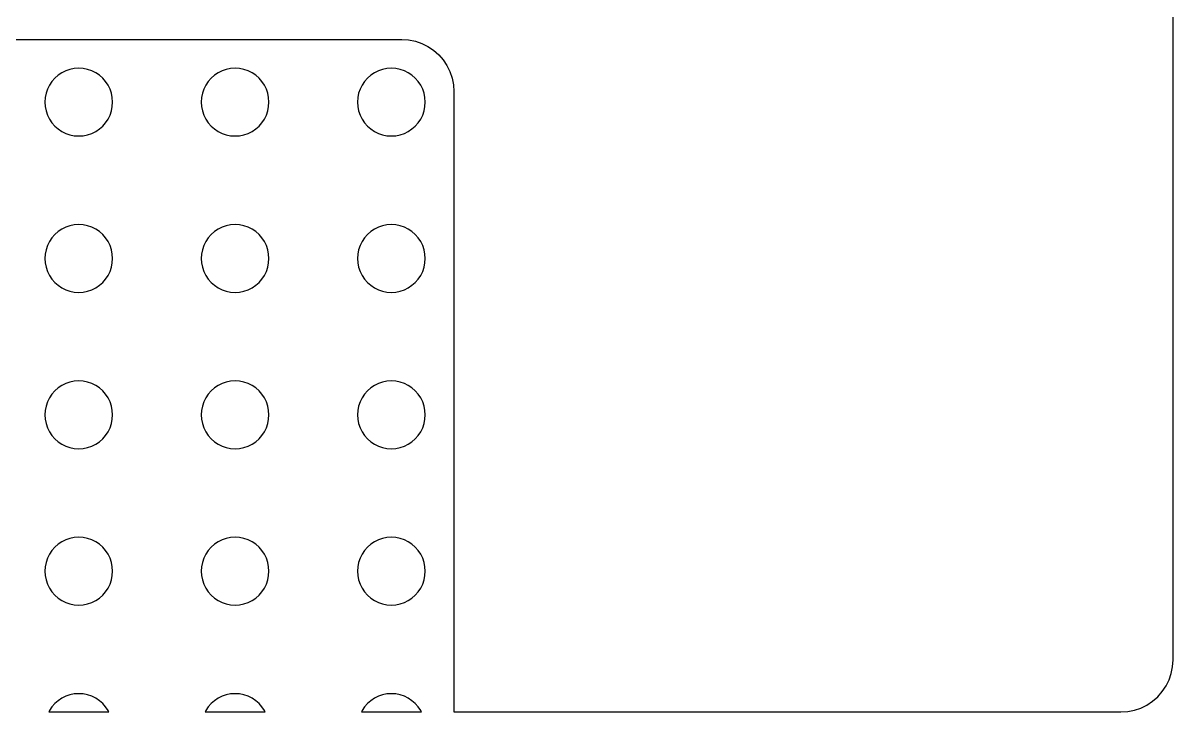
# Model space of a CAD drawing. Header units: metres. Extents: x -105 to 105, y -149 to 149.
# Drawn here: x -5.4 to 105, y -148.5 to -82.4 of the extents above; entities that cross this region are included whole.
import ezdxf

# ---------------------------------------------------------------- set-up
doc = ezdxf.new("R2010")
doc.units = ezdxf.units.M

msp = doc.modelspace()

# ---------------------------------------------------------------- linework, layer by layer
for p, q in [((105.005, -143.505), (105.005, 143.505)), ((-31.005, -83.995), (31.005, -83.995)), ((31.005, -83.995), (31.6576, -84.0378)), ((31.6576, -84.0378), (32.2991, -84.1654)), ((32.2991, -84.1654), (32.9184, -84.3756)), ((32.9184, -84.3756), (33.505, -84.6649)), ((33.505, -84.6649), (34.0488, -85.0282)), ((34.0488, -85.0282), (34.5405, -85.4595)), ((34.5405, -85.4595), (34.9718, -85.9512)), ((34.9718, -85.9512), (35.3351, -86.495)), ((-1.24371, -86.9974), (-1.625, -87.1854)), ((-0.84116, -86.8607), (-1.24371, -86.9974)), ((-0.42421, -86.7778), (-0.84116, -86.8607)), ((0, -86.75), (-0.42421, -86.7778)), ((0.42421, -86.7778), (0, -86.75)), ((0.84116, -86.8607), (0.42421, -86.7778)), ((1.24371, -86.9974), (0.84116, -86.8607)), ((1.625, -87.1854), (1.24371, -86.9974)), ((13.7563, -86.9974), (13.375, -87.1854)), ((14.1588, -86.8607), (13.7563, -86.9974)), ((14.5758, -86.7778), (14.1588, -86.8607)), ((15, -86.75), (14.5758, -86.7778)), ((15.4242, -86.7778), (15, -86.75)), ((15.8412, -86.8607), (15.4242, -86.7778)), ((16.2437, -86.9974), (15.8412, -86.8607)), ((16.625, -87.1854), (16.2437, -86.9974)), ((28.7563, -86.9974), (28.375, -87.1854)), ((29.1588, -86.8607), (28.7563, -86.9974)), ((29.5758, -86.7778), (29.1588, -86.8607)), ((30, -86.75), (29.5758, -86.7778)), ((30.4242, -86.7778), (30, -86.75)), ((30.8412, -86.8607), (30.4242, -86.7778)), ((31.2437, -86.9974), (30.8412, -86.8607)), ((31.625, -87.1854), (31.2437, -86.9974)), ((35.3351, -86.495), (35.6244, -87.0816)), ((35.6244, -87.0816), (35.8346, -87.7009)), ((-2.57838, -88.0215), (-2.81458, -88.375)), ((-2.2981, -87.7019), (-2.57838, -88.0215)), ((-1.97847, -87.4216), (-2.2981, -87.7019)), ((-1.625, -87.1854), (-1.97847, -87.4216)), ((1.97847, -87.4216), (1.625, -87.1854)), ((2.2981, -87.7019), (1.97847, -87.4216)), ((2.57838, -88.0215), (2.2981, -87.7019)), ((2.81458, -88.375), (2.57838, -88.0215)), ((12.4216, -88.0215), (12.1854, -88.375)), ((12.7019, -87.7019), (12.4216, -88.0215)), ((13.0215, -87.4216), (12.7019, -87.7019)), ((13.375, -87.1854), (13.0215, -87.4216)), ((16.9785, -87.4216), (16.625, -87.1854)), ((17.2981, -87.7019), (16.9785, -87.4216)), ((17.5784, -88.0215), (17.2981, -87.7019)), ((17.8146, -88.375), (17.5784, -88.0215)), ((27.4216, -88.0215), (27.1854, -88.375)), ((27.7019, -87.7019), (27.4216, -88.0215)), ((28.0215, -87.4216), (27.7019, -87.7019)), ((28.375, -87.1854), (28.0215, -87.4216)), ((31.9785, -87.4216), (31.625, -87.1854)), ((32.2981, -87.7019), (31.9785, -87.4216)), ((32.5784, -88.0215), (32.2981, -87.7019)), ((32.8146, -88.375), (32.5784, -88.0215)), ((35.8346, -87.7009), (35.9622, -88.3424)), ((-3.13925, -89.1588), (-3.22218, -89.5758)), ((-3.00259, -88.7563), (-3.13925, -89.1588)), ((-2.81458, -88.375), (-3.00259, -88.7563)), ((3.00259, -88.7563), (2.81458, -88.375)), ((3.13925, -89.1588), (3.00259, -88.7563)), ((3.22218, -89.5758), (3.13925, -89.1588)), ((11.8607, -89.1588), (11.7778, -89.5758)), ((11.9974, -88.7563), (11.8607, -89.1588)), ((12.1854, -88.375), (11.9974, -88.7563)), ((18.0026, -88.7563), (17.8146, -88.375)), ((18.1393, -89.1588), (18.0026, -88.7563)), ((18.2222, -89.5758), (18.1393, -89.1588)), ((26.8607, -89.1588), (26.7778, -89.5758)), ((26.9974, -88.7563), (26.8607, -89.1588)), ((27.1854, -88.375), (26.9974, -88.7563)), ((33.0026, -88.7563), (32.8146, -88.375)), ((33.1393, -89.1588), (33.0026, -88.7563)), ((33.2222, -89.5758), (33.1393, -89.1588)), ((35.9622, -88.3424), (36.005, -88.995)), ((36.005, -88.995), (36.005, -148.505)), ((-3.22218, -89.5758), (-3.25, -90)), ((-3.25, -90), (-3.22218, -90.4242)), ((-3.22218, -90.4242), (-3.13925, -90.8412)), ((3.13925, -90.8412), (3.22218, -90.4242)), ((3.25, -90), (3.22218, -89.5758)), ((3.22218, -90.4242), (3.25, -90)), ((11.7778, -89.5758), (11.75, -90)), ((11.75, -90), (11.7778, -90.4242)), ((11.7778, -90.4242), (11.8607, -90.8412)), ((18.1393, -90.8412), (18.2222, -90.4242)), ((18.25, -90), (18.2222, -89.5758)), ((18.2222, -90.4242), (18.25, -90)), ((26.7778, -89.5758), (26.75, -90)), ((26.75, -90), (26.7778, -90.4242)), ((26.7778, -90.4242), (26.8607, -90.8412)), ((33.1393, -90.8412), (33.2222, -90.4242)), ((33.25, -90), (33.2222, -89.5758)), ((33.2222, -90.4242), (33.25, -90)), ((-3.13925, -90.8412), (-3.00259, -91.2437)), ((-3.00259, -91.2437), (-2.81458, -91.625)), ((2.81458, -91.625), (3.00259, -91.2437)), ((3.00259, -91.2437), (3.13925, -90.8412)), ((11.8607, -90.8412), (11.9974, -91.2437)), ((11.9974, -91.2437), (12.1854, -91.625)), ((17.8146, -91.625), (18.0026, -91.2437)), ((18.0026, -91.2437), (18.1393, -90.8412)), ((26.8607, -90.8412), (26.9974, -91.2437)), ((26.9974, -91.2437), (27.1854, -91.625)), ((32.8146, -91.625), (33.0026, -91.2437)), ((33.0026, -91.2437), (33.1393, -90.8412)), ((-2.81458, -91.625), (-2.57838, -91.9785)), ((-2.57838, -91.9785), (-2.2981, -92.2981)), ((-2.2981, -92.2981), (-1.97847, -92.5784)), ((-1.97847, -92.5784), (-1.625, -92.8146)), ((1.625, -92.8146), (1.97847, -92.5784)), ((1.97847, -92.5784), (2.2981, -92.2981)), ((2.2981, -92.2981), (2.57838, -91.9785)), ((2.57838, -91.9785), (2.81458, -91.625)), ((12.1854, -91.625), (12.4216, -91.9785)), ((12.4216, -91.9785), (12.7019, -92.2981)), ((12.7019, -92.2981), (13.0215, -92.5784)), ((13.0215, -92.5784), (13.375, -92.8146)), ((16.625, -92.8146), (16.9785, -92.5784)), ((16.9785, -92.5784), (17.2981, -92.2981)), ((17.2981, -92.2981), (17.5784, -91.9785)), ((17.5784, -91.9785), (17.8146, -91.625)), ((27.1854, -91.625), (27.4216, -91.9785)), ((27.4216, -91.9785), (27.7019, -92.2981)), ((27.7019, -92.2981), (28.0215, -92.5784)), ((28.0215, -92.5784), (28.375, -92.8146)), ((31.625, -92.8146), (31.9785, -92.5784)), ((31.9785, -92.5784), (32.2981, -92.2981)), ((32.2981, -92.2981), (32.5784, -91.9785)), ((32.5784, -91.9785), (32.8146, -91.625)), ((-1.625, -92.8146), (-1.24371, -93.0026)), ((-1.24371, -93.0026), (-0.84116, -93.1393)), ((-0.84116, -93.1393), (-0.42421, -93.2222)), ((-0.42421, -93.2222), (0, -93.25)), ((0, -93.25), (0.42421, -93.2222)), ((0.42421, -93.2222), (0.84116, -93.1393)), ((0.84116, -93.1393), (1.24371, -93.0026)), ((1.24371, -93.0026), (1.625, -92.8146)), ((13.375, -92.8146), (13.7563, -93.0026)), ((13.7563, -93.0026), (14.1588, -93.1393)), ((14.1588, -93.1393), (14.5758, -93.2222)), ((14.5758, -93.2222), (15, -93.25)), ((15, -93.25), (15.4242, -93.2222)), ((15.4242, -93.2222), (15.8412, -93.1393)), ((15.8412, -93.1393), (16.2437, -93.0026)), ((16.2437, -93.0026), (16.625, -92.8146)), ((28.375, -92.8146), (28.7563, -93.0026)), ((28.7563, -93.0026), (29.1588, -93.1393)), ((29.1588, -93.1393), (29.5758, -93.2222)), ((29.5758, -93.2222), (30, -93.25)), ((30, -93.25), (30.4242, -93.2222)), ((30.4242, -93.2222), (30.8412, -93.1393)), ((30.8412, -93.1393), (31.2437, -93.0026)), ((31.2437, -93.0026), (31.625, -92.8146)), ((-1.97847, -102.422), (-2.2981, -102.702)), ((-1.625, -102.185), (-1.97847, -102.422)), ((-1.24371, -101.997), (-1.625, -102.185)), ((-0.84116, -101.861), (-1.24371, -101.997)), ((-0.42421, -101.778), (-0.84116, -101.861)), ((0, -101.75), (-0.42421, -101.778)), ((0.42421, -101.778), (0, -101.75)), ((0.84116, -101.861), (0.42421, -101.778)), ((1.24371, -101.997), (0.84116, -101.861)), ((1.625, -102.185), (1.24371, -101.997)), ((1.97847, -102.422), (1.625, -102.185)), ((2.2981, -102.702), (1.97847, -102.422)), ((13.0215, -102.422), (12.7019, -102.702)), ((13.375, -102.185), (13.0215, -102.422)), ((13.7563, -101.997), (13.375, -102.185)), ((14.1588, -101.861), (13.7563, -101.997)), ((14.5758, -101.778), (14.1588, -101.861)), ((15, -101.75), (14.5758, -101.778)), ((15.4242, -101.778), (15, -101.75)), ((15.8412, -101.861), (15.4242, -101.778)), ((16.2437, -101.997), (15.8412, -101.861)), ((16.625, -102.185), (16.2437, -101.997)), ((16.9785, -102.422), (16.625, -102.185)), ((17.2981, -102.702), (16.9785, -102.422)), ((28.0215, -102.422), (27.7019, -102.702)), ((28.375, -102.185), (28.0215, -102.422)), ((28.7563, -101.997), (28.375, -102.185)), ((29.1588, -101.861), (28.7563, -101.997)), ((29.5758, -101.778), (29.1588, -101.861)), ((30, -101.75), (29.5758, -101.778)), ((30.4242, -101.778), (30, -101.75)), ((30.8412, -101.861), (30.4242, -101.778)), ((31.2437, -101.997), (30.8412, -101.861)), ((31.625, -102.185), (31.2437, -101.997)), ((31.9785, -102.422), (31.625, -102.185)), ((32.2981, -102.702), (31.9785, -102.422)), ((-2.81458, -103.375), (-3.00259, -103.756)), ((-2.57838, -103.022), (-2.81458, -103.375)), ((-2.2981, -102.702), (-2.57838, -103.022)), ((2.57838, -103.022), (2.2981, -102.702)), ((2.81458, -103.375), (2.57838, -103.022)), ((3.00259, -103.756), (2.81458, -103.375)), ((12.1854, -103.375), (11.9974, -103.756)), ((12.4216, -103.022), (12.1854, -103.375)), ((12.7019, -102.702), (12.4216, -103.022)), ((17.5784, -103.022), (17.2981, -102.702)), ((17.8146, -103.375), (17.5784, -103.022)), ((18.0026, -103.756), (17.8146, -103.375)), ((27.1854, -103.375), (26.9974, -103.756)), ((27.4216, -103.022), (27.1854, -103.375)), ((27.7019, -102.702), (27.4216, -103.022)), ((32.5784, -103.022), (32.2981, -102.702)), ((32.8146, -103.375), (32.5784, -103.022)), ((33.0026, -103.756), (32.8146, -103.375)), ((-3.22218, -104.576), (-3.25, -105)), ((-3.13925, -104.159), (-3.22218, -104.576)), ((-3.00259, -103.756), (-3.13925, -104.159)), ((3.13925, -104.159), (3.00259, -103.756)), ((3.22218, -104.576), (3.13925, -104.159)), ((3.25, -105), (3.22218, -104.576)), ((11.7778, -104.576), (11.75, -105)), ((11.8607, -104.159), (11.7778, -104.576)), ((11.9974, -103.756), (11.8607, -104.159)), ((18.1393, -104.159), (18.0026, -103.756)), ((18.2222, -104.576), (18.1393, -104.159)), ((18.25, -105), (18.2222, -104.576)), ((26.7778, -104.576), (26.75, -105)), ((26.8607, -104.159), (26.7778, -104.576)), ((26.9974, -103.756), (26.8607, -104.159)), ((33.1393, -104.159), (33.0026, -103.756)), ((33.2222, -104.576), (33.1393, -104.159)), ((33.25, -105), (33.2222, -104.576)), ((-3.25, -105), (-3.22218, -105.424)), ((-3.22218, -105.424), (-3.13925, -105.841)), ((-3.13925, -105.841), (-3.00259, -106.244)), ((3.00259, -106.244), (3.13925, -105.841)), ((3.13925, -105.841), (3.22218, -105.424)), ((3.22218, -105.424), (3.25, -105)), ((11.75, -105), (11.7778, -105.424)), ((11.7778, -105.424), (11.8607, -105.841)), ((11.8607, -105.841), (11.9974, -106.244)), ((18.0026, -106.244), (18.1393, -105.841)), ((18.1393, -105.841), (18.2222, -105.424)), ((18.2222, -105.424), (18.25, -105)), ((26.75, -105), (26.7778, -105.424)), ((26.7778, -105.424), (26.8607, -105.841)), ((26.8607, -105.841), (26.9974, -106.244)), ((33.0026, -106.244), (33.1393, -105.841)), ((33.1393, -105.841), (33.2222, -105.424)), ((33.2222, -105.424), (33.25, -105)), ((-3.00259, -106.244), (-2.81458, -106.625)), ((-2.81458, -106.625), (-2.57838, -106.978)), ((-2.57838, -106.978), (-2.2981, -107.298)), ((2.2981, -107.298), (2.57838, -106.978)), ((2.57838, -106.978), (2.81458, -106.625)), ((2.81458, -106.625), (3.00259, -106.244)), ((11.9974, -106.244), (12.1854, -106.625)), ((12.1854, -106.625), (12.4216, -106.978)), ((12.4216, -106.978), (12.7019, -107.298)), ((17.2981, -107.298), (17.5784, -106.978)), ((17.5784, -106.978), (17.8146, -106.625)), ((17.8146, -106.625), (18.0026, -106.244)), ((26.9974, -106.244), (27.1854, -106.625)), ((27.1854, -106.625), (27.4216, -106.978)), ((27.4216, -106.978), (27.7019, -107.298)), ((32.2981, -107.298), (32.5784, -106.978)), ((32.5784, -106.978), (32.8146, -106.625)), ((32.8146, -106.625), (33.0026, -106.244)), ((-2.2981, -107.298), (-1.97847, -107.578)), ((-1.97847, -107.578), (-1.625, -107.815)), ((-1.625, -107.815), (-1.24371, -108.003)), ((-1.24371, -108.003), (-0.84116, -108.139)), ((-0.84116, -108.139), (-0.42421, -108.222)), ((0.42421, -108.222), (0.84116, -108.139)), ((0.84116, -108.139), (1.24371, -108.003)), ((1.24371, -108.003), (1.625, -107.815)), ((1.625, -107.815), (1.97847, -107.578)), ((1.97847, -107.578), (2.2981, -107.298)), ((12.7019, -107.298), (13.0215, -107.578)), ((13.0215, -107.578), (13.375, -107.815)), ((13.375, -107.815), (13.7563, -108.003)), ((13.7563, -108.003), (14.1588, -108.139)), ((14.1588, -108.139), (14.5758, -108.222)), ((15.4242, -108.222), (15.8412, -108.139)), ((15.8412, -108.139), (16.2437, -108.003)), ((16.2437, -108.003), (16.625, -107.815)), ((16.625, -107.815), (16.9785, -107.578)), ((16.9785, -107.578), (17.2981, -107.298)), ((27.7019, -107.298), (28.0215, -107.578)), ((28.0215, -107.578), (28.375, -107.815)), ((28.375, -107.815), (28.7563, -108.003)), ((28.7563, -108.003), (29.1588, -108.139)), ((29.1588, -108.139), (29.5758, -108.222)), ((30.4242, -108.222), (30.8412, -108.139)), ((30.8412, -108.139), (31.2437, -108.003)), ((31.2437, -108.003), (31.625, -107.815)), ((31.625, -107.815), (31.9785, -107.578)), ((31.9785, -107.578), (32.2981, -107.298)), ((-0.42421, -108.222), (0, -108.25)), ((0, -108.25), (0.42421, -108.222)), ((14.5758, -108.222), (15, -108.25)), ((15, -108.25), (15.4242, -108.222)), ((29.5758, -108.222), (30, -108.25)), ((30, -108.25), (30.4242, -108.222)), ((-0.84116, -116.861), (-1.24371, -116.997)), ((-0.42421, -116.778), (-0.84116, -116.861)), ((0, -116.75), (-0.42421, -116.778)), ((0.42421, -116.778), (0, -116.75)), ((0.84116, -116.861), (0.42421, -116.778)), ((1.24371, -116.997), (0.84116, -116.861)), ((14.1588, -116.861), (13.7563, -116.997)), ((14.5758, -116.778), (14.1588, -116.861)), ((15, -116.75), (14.5758, -116.778)), ((15.4242, -116.778), (15, -116.75)), ((15.8412, -116.861), (15.4242, -116.778)), ((16.2437, -116.997), (15.8412, -116.861)), ((29.1588, -116.861), (28.7563, -116.997)), ((29.5758, -116.778), (29.1588, -116.861)), ((30, -116.75), (29.5758, -116.778)), ((30.4242, -116.778), (30, -116.75)), ((30.8412, -116.861), (30.4242, -116.778)), ((31.2437, -116.997), (30.8412, -116.861)), ((-2.57838, -118.022), (-2.81458, -118.375)), ((-2.2981, -117.702), (-2.57838, -118.022)), ((-1.97847, -117.422), (-2.2981, -117.702)), ((-1.625, -117.185), (-1.97847, -117.422)), ((-1.24371, -116.997), (-1.625, -117.185)), ((1.625, -117.185), (1.24371, -116.997)), ((1.97847, -117.422), (1.625, -117.185)), ((2.2981, -117.702), (1.97847, -117.422)), ((2.57838, -118.022), (2.2981, -117.702)), ((2.81458, -118.375), (2.57838, -118.022)), ((12.4216, -118.022), (12.1854, -118.375)), ((12.7019, -117.702), (12.4216, -118.022)), ((13.0215, -117.422), (12.7019, -117.702)), ((13.375, -117.185), (13.0215, -117.422)), ((13.7563, -116.997), (13.375, -117.185)), ((16.625, -117.185), (16.2437, -116.997)), ((16.9785, -117.422), (16.625, -117.185)), ((17.2981, -117.702), (16.9785, -117.422)), ((17.5784, -118.022), (17.2981, -117.702)), ((17.8146, -118.375), (17.5784, -118.022)), ((27.4216, -118.022), (27.1854, -118.375)), ((27.7019, -117.702), (27.4216, -118.022)), ((28.0215, -117.422), (27.7019, -117.702)), ((28.375, -117.185), (28.0215, -117.422)), ((28.7563, -116.997), (28.375, -117.185)), ((31.625, -117.185), (31.2437, -116.997)), ((31.9785, -117.422), (31.625, -117.185)), ((32.2981, -117.702), (31.9785, -117.422)), ((32.5784, -118.022), (32.2981, -117.702)), ((32.8146, -118.375), (32.5784, -118.022)), ((-3.13925, -119.159), (-3.22218, -119.576)), ((-3.00259, -118.756), (-3.13925, -119.159)), ((-2.81458, -118.375), (-3.00259, -118.756)), ((3.00259, -118.756), (2.81458, -118.375)), ((3.13925, -119.159), (3.00259, -118.756)), ((3.22218, -119.576), (3.13925, -119.159)), ((11.8607, -119.159), (11.7778, -119.576)), ((11.9974, -118.756), (11.8607, -119.159)), ((12.1854, -118.375), (11.9974, -118.756)), ((18.0026, -118.756), (17.8146, -118.375)), ((18.1393, -119.159), (18.0026, -118.756)), ((18.2222, -119.576), (18.1393, -119.159)), ((26.8607, -119.159), (26.7778, -119.576)), ((26.9974, -118.756), (26.8607, -119.159)), ((27.1854, -118.375), (26.9974, -118.756)), ((33.0026, -118.756), (32.8146, -118.375)), ((33.1393, -119.159), (33.0026, -118.756)), ((33.2222, -119.576), (33.1393, -119.159)), ((-3.22218, -119.576), (-3.25, -120)), ((-3.25, -120), (-3.22218, -120.424)), ((3.25, -120), (3.22218, -119.576)), ((3.22218, -120.424), (3.25, -120)), ((11.7778, -119.576), (11.75, -120)), ((11.75, -120), (11.7778, -120.424)), ((18.25, -120), (18.2222, -119.576)), ((18.2222, -120.424), (18.25, -120)), ((26.7778, -119.576), (26.75, -120)), ((26.75, -120), (26.7778, -120.424)), ((33.25, -120), (33.2222, -119.576)), ((33.2222, -120.424), (33.25, -120)), ((-3.22218, -120.424), (-3.13925, -120.841)), ((-3.13925, -120.841), (-3.00259, -121.244)), ((-3.00259, -121.244), (-2.81458, -121.625)), ((2.81458, -121.625), (3.00259, -121.244)), ((3.00259, -121.244), (3.13925, -120.841)), ((3.13925, -120.841), (3.22218, -120.424)), ((11.7778, -120.424), (11.8607, -120.841)), ((11.8607, -120.841), (11.9974, -121.244)), ((11.9974, -121.244), (12.1854, -121.625)), ((17.8146, -121.625), (18.0026, -121.244)), ((18.0026, -121.244), (18.1393, -120.841)), ((18.1393, -120.841), (18.2222, -120.424)), ((26.7778, -120.424), (26.8607, -120.841)), ((26.8607, -120.841), (26.9974, -121.244)), ((26.9974, -121.244), (27.1854, -121.625)), ((32.8146, -121.625), (33.0026, -121.244)), ((33.0026, -121.244), (33.1393, -120.841)), ((33.1393, -120.841), (33.2222, -120.424)), ((-2.81458, -121.625), (-2.57838, -121.978)), ((-2.57838, -121.978), (-2.2981, -122.298)), ((-2.2981, -122.298), (-1.97847, -122.578)), ((1.97847, -122.578), (2.2981, -122.298)), ((2.2981, -122.298), (2.57838, -121.978)), ((2.57838, -121.978), (2.81458, -121.625)), ((12.1854, -121.625), (12.4216, -121.978)), ((12.4216, -121.978), (12.7019, -122.298)), ((12.7019, -122.298), (13.0215, -122.578)), ((16.9785, -122.578), (17.2981, -122.298)), ((17.2981, -122.298), (17.5784, -121.978)), ((17.5784, -121.978), (17.8146, -121.625)), ((27.1854, -121.625), (27.4216, -121.978)), ((27.4216, -121.978), (27.7019, -122.298)), ((27.7019, -122.298), (28.0215, -122.578)), ((31.9785, -122.578), (32.2981, -122.298)), ((32.2981, -122.298), (32.5784, -121.978)), ((32.5784, -121.978), (32.8146, -121.625)), ((-1.97847, -122.578), (-1.625, -122.815)), ((-1.625, -122.815), (-1.24371, -123.003)), ((-1.24371, -123.003), (-0.84116, -123.139)), ((-0.84116, -123.139), (-0.42421, -123.222)), ((-0.42421, -123.222), (0, -123.25)), ((0, -123.25), (0.42421, -123.222)), ((0.42421, -123.222), (0.84116, -123.139)), ((0.84116, -123.139), (1.24371, -123.003)), ((1.24371, -123.003), (1.625, -122.815)), ((1.625, -122.815), (1.97847, -122.578)), ((13.0215, -122.578), (13.375, -122.815)), ((13.375, -122.815), (13.7563, -123.003)), ((13.7563, -123.003), (14.1588, -123.139)), ((14.1588, -123.139), (14.5758, -123.222)), ((14.5758, -123.222), (15, -123.25)), ((15, -123.25), (15.4242, -123.222)), ((15.4242, -123.222), (15.8412, -123.139)), ((15.8412, -123.139), (16.2437, -123.003)), ((16.2437, -123.003), (16.625, -122.815)), ((16.625, -122.815), (16.9785, -122.578)), ((28.0215, -122.578), (28.375, -122.815)), ((28.375, -122.815), (28.7563, -123.003)), ((28.7563, -123.003), (29.1588, -123.139)), ((29.1588, -123.139), (29.5758, -123.222)), ((29.5758, -123.222), (30, -123.25)), ((30, -123.25), (30.4242, -123.222)), ((30.4242, -123.222), (30.8412, -123.139)), ((30.8412, -123.139), (31.2437, -123.003)), ((31.2437, -123.003), (31.625, -122.815)), ((31.625, -122.815), (31.9785, -122.578)), ((-1.97847, -132.422), (-2.2981, -132.702)), ((-1.625, -132.185), (-1.97847, -132.422)), ((-1.24371, -131.997), (-1.625, -132.185)), ((-0.84116, -131.861), (-1.24371, -131.997)), ((-0.42421, -131.778), (-0.84116, -131.861)), ((0, -131.75), (-0.42421, -131.778)), ((0.42421, -131.778), (0, -131.75)), ((0.84116, -131.861), (0.42421, -131.778)), ((1.24371, -131.997), (0.84116, -131.861)), ((1.625, -132.185), (1.24371, -131.997)), ((1.97847, -132.422), (1.625, -132.185)), ((2.2981, -132.702), (1.97847, -132.422)), ((13.0215, -132.422), (12.7019, -132.702)), ((13.375, -132.185), (13.0215, -132.422)), ((13.7563, -131.997), (13.375, -132.185)), ((14.1588, -131.861), (13.7563, -131.997)), ((14.5758, -131.778), (14.1588, -131.861)), ((15, -131.75), (14.5758, -131.778)), ((15.4242, -131.778), (15, -131.75)), ((15.8412, -131.861), (15.4242, -131.778)), ((16.2437, -131.997), (15.8412, -131.861)), ((16.625, -132.185), (16.2437, -131.997)), ((16.9785, -132.422), (16.625, -132.185)), ((17.2981, -132.702), (16.9785, -132.422)), ((28.0215, -132.422), (27.7019, -132.702)), ((28.375, -132.185), (28.0215, -132.422)), ((28.7563, -131.997), (28.375, -132.185)), ((29.1588, -131.861), (28.7563, -131.997)), ((29.5758, -131.778), (29.1588, -131.861)), ((30, -131.75), (29.5758, -131.778)), ((30.4242, -131.778), (30, -131.75)), ((30.8412, -131.861), (30.4242, -131.778)), ((31.2437, -131.997), (30.8412, -131.861)), ((31.625, -132.185), (31.2437, -131.997)), ((31.9785, -132.422), (31.625, -132.185)), ((32.2981, -132.702), (31.9785, -132.422)), ((-2.81458, -133.375), (-3.00259, -133.756)), ((-2.57838, -133.022), (-2.81458, -133.375)), ((-2.2981, -132.702), (-2.57838, -133.022)), ((2.57838, -133.022), (2.2981, -132.702)), ((2.81458, -133.375), (2.57838, -133.022)), ((3.00259, -133.756), (2.81458, -133.375)), ((12.1854, -133.375), (11.9974, -133.756)), ((12.4216, -133.022), (12.1854, -133.375)), ((12.7019, -132.702), (12.4216, -133.022)), ((17.5784, -133.022), (17.2981, -132.702)), ((17.8146, -133.375), (17.5784, -133.022)), ((18.0026, -133.756), (17.8146, -133.375)), ((27.1854, -133.375), (26.9974, -133.756)), ((27.4216, -133.022), (27.1854, -133.375)), ((27.7019, -132.702), (27.4216, -133.022)), ((32.5784, -133.022), (32.2981, -132.702)), ((32.8146, -133.375), (32.5784, -133.022)), ((33.0026, -133.756), (32.8146, -133.375)), ((-3.22218, -134.576), (-3.25, -135)), ((-3.13925, -134.159), (-3.22218, -134.576)), ((-3.00259, -133.756), (-3.13925, -134.159)), ((3.13925, -134.159), (3.00259, -133.756)), ((3.22218, -134.576), (3.13925, -134.159)), ((3.25, -135), (3.22218, -134.576)), ((11.7778, -134.576), (11.75, -135)), ((11.8607, -134.159), (11.7778, -134.576)), ((11.9974, -133.756), (11.8607, -134.159)), ((18.1393, -134.159), (18.0026, -133.756)), ((18.2222, -134.576), (18.1393, -134.159)), ((18.25, -135), (18.2222, -134.576)), ((26.7778, -134.576), (26.75, -135)), ((26.8607, -134.159), (26.7778, -134.576)), ((26.9974, -133.756), (26.8607, -134.159)), ((33.1393, -134.159), (33.0026, -133.756)), ((33.2222, -134.576), (33.1393, -134.159)), ((33.25, -135), (33.2222, -134.576)), ((-3.25, -135), (-3.22218, -135.424)), ((-3.22218, -135.424), (-3.13925, -135.841)), ((3.13925, -135.841), (3.22218, -135.424)), ((3.22218, -135.424), (3.25, -135)), ((11.75, -135), (11.7778, -135.424)), ((11.7778, -135.424), (11.8607, -135.841)), ((18.1393, -135.841), (18.2222, -135.424)), ((18.2222, -135.424), (18.25, -135)), ((26.75, -135), (26.7778, -135.424)), ((26.7778, -135.424), (26.8607, -135.841)), ((33.1393, -135.841), (33.2222, -135.424)), ((33.2222, -135.424), (33.25, -135)), ((-3.13925, -135.841), (-3.00259, -136.244)), ((-3.00259, -136.244), (-2.81458, -136.625)), ((-2.81458, -136.625), (-2.57838, -136.978)), ((2.57838, -136.978), (2.81458, -136.625)), ((2.81458, -136.625), (3.00259, -136.244)), ((3.00259, -136.244), (3.13925, -135.841)), ((11.8607, -135.841), (11.9974, -136.244)), ((11.9974, -136.244), (12.1854, -136.625)), ((12.1854, -136.625), (12.4216, -136.978)), ((17.5784, -136.978), (17.8146, -136.625)), ((17.8146, -136.625), (18.0026, -136.244)), ((18.0026, -136.244), (18.1393, -135.841)), ((26.8607, -135.841), (26.9974, -136.244)), ((26.9974, -136.244), (27.1854, -136.625)), ((27.1854, -136.625), (27.4216, -136.978)), ((32.5784, -136.978), (32.8146, -136.625)), ((32.8146, -136.625), (33.0026, -136.244)), ((33.0026, -136.244), (33.1393, -135.841)), ((-2.57838, -136.978), (-2.2981, -137.298)), ((-2.2981, -137.298), (-1.97847, -137.578)), ((-1.97847, -137.578), (-1.625, -137.815)), ((-1.625, -137.815), (-1.24371, -138.003)), ((1.24371, -138.003), (1.625, -137.815)), ((1.625, -137.815), (1.97847, -137.578)), ((1.97847, -137.578), (2.2981, -137.298)), ((2.2981, -137.298), (2.57838, -136.978)), ((12.4216, -136.978), (12.7019, -137.298)), ((12.7019, -137.298), (13.0215, -137.578)), ((13.0215, -137.578), (13.375, -137.815)), ((13.375, -137.815), (13.7563, -138.003)), ((16.2437, -138.003), (16.625, -137.815)), ((16.625, -137.815), (16.9785, -137.578)), ((16.9785, -137.578), (17.2981, -137.298)), ((17.2981, -137.298), (17.5784, -136.978)), ((27.4216, -136.978), (27.7019, -137.298)), ((27.7019, -137.298), (28.0215, -137.578)), ((28.0215, -137.578), (28.375, -137.815)), ((28.375, -137.815), (28.7563, -138.003)), ((31.2437, -138.003), (31.625, -137.815)), ((31.625, -137.815), (31.9785, -137.578)), ((31.9785, -137.578), (32.2981, -137.298)), ((32.2981, -137.298), (32.5784, -136.978)), ((-1.24371, -138.003), (-0.84116, -138.139)), ((-0.84116, -138.139), (-0.42421, -138.222)), ((-0.42421, -138.222), (0, -138.25)), ((0, -138.25), (0.42421, -138.222)), ((0.42421, -138.222), (0.84116, -138.139)), ((0.84116, -138.139), (1.24371, -138.003)), ((13.7563, -138.003), (14.1588, -138.139)), ((14.1588, -138.139), (14.5758, -138.222)), ((14.5758, -138.222), (15, -138.25)), ((15, -138.25), (15.4242, -138.222)), ((15.4242, -138.222), (15.8412, -138.139)), ((15.8412, -138.139), (16.2437, -138.003)), ((28.7563, -138.003), (29.1588, -138.139)), ((29.1588, -138.139), (29.5758, -138.222)), ((29.5758, -138.222), (30, -138.25)), ((30, -138.25), (30.4242, -138.222)), ((30.4242, -138.222), (30.8412, -138.139)), ((30.8412, -138.139), (31.2437, -138.003)), ((104.835, -144.799), (104.962, -144.158)), ((104.962, -144.158), (105.005, -143.505)), ((104.335, -146.005), (104.624, -145.418)), ((104.624, -145.418), (104.835, -144.799)), ((0, -146.75), (-0.42421, -146.778)), ((0.42421, -146.778), (0, -146.75)), ((15, -146.75), (14.5758, -146.778)), ((15.4242, -146.778), (15, -146.75)), ((30, -146.75), (29.5758, -146.778)), ((30.4242, -146.778), (30, -146.75)), ((103.541, -147.041), (103.972, -146.549)), ((103.972, -146.549), (104.335, -146.005)), ((-2.2981, -147.702), (-2.57838, -148.022)), ((-1.97847, -147.422), (-2.2981, -147.702)), ((-1.625, -147.185), (-1.97847, -147.422)), ((-1.24371, -146.997), (-1.625, -147.185)), ((-0.84116, -146.861), (-1.24371, -146.997)), ((-0.42421, -146.778), (-0.84116, -146.861)), ((0.84116, -146.861), (0.42421, -146.778)), ((1.24371, -146.997), (0.84116, -146.861)), ((1.625, -147.185), (1.24371, -146.997)), ((1.97847, -147.422), (1.625, -147.185)), ((2.2981, -147.702), (1.97847, -147.422)), ((2.57838, -148.022), (2.2981, -147.702)), ((12.7019, -147.702), (12.4216, -148.022)), ((13.0215, -147.422), (12.7019, -147.702)), ((13.375, -147.185), (13.0215, -147.422)), ((13.7563, -146.997), (13.375, -147.185)), ((14.1588, -146.861), (13.7563, -146.997)), ((14.5758, -146.778), (14.1588, -146.861)), ((15.8412, -146.861), (15.4242, -146.778)), ((16.2437, -146.997), (15.8412, -146.861)), ((16.625, -147.185), (16.2437, -146.997)), ((16.9785, -147.422), (16.625, -147.185)), ((17.2981, -147.702), (16.9785, -147.422)), ((17.5784, -148.022), (17.2981, -147.702)), ((27.7019, -147.702), (27.4216, -148.022)), ((28.0215, -147.422), (27.7019, -147.702)), ((28.375, -147.185), (28.0215, -147.422)), ((28.7563, -146.997), (28.375, -147.185)), ((29.1588, -146.861), (28.7563, -146.997)), ((29.5758, -146.778), (29.1588, -146.861)), ((30.8412, -146.861), (30.4242, -146.778)), ((31.2437, -146.997), (30.8412, -146.861)), ((31.625, -147.185), (31.2437, -146.997)), ((31.9785, -147.422), (31.625, -147.185)), ((32.2981, -147.702), (31.9785, -147.422)), ((32.5784, -148.022), (32.2981, -147.702)), ((101.918, -148.124), (102.505, -147.835)), ((102.505, -147.835), (103.049, -147.472)), ((103.049, -147.472), (103.541, -147.041)), ((-2.81458, -148.375), (-2.87868, -148.505)), ((-2.87868, -148.505), (2.87868, -148.505)), ((-2.57838, -148.022), (-2.81458, -148.375)), ((2.81458, -148.375), (2.57838, -148.022)), ((2.87868, -148.505), (2.81458, -148.375)), ((12.1854, -148.375), (12.1213, -148.505)), ((12.1213, -148.505), (17.8787, -148.505)), ((12.4216, -148.022), (12.1854, -148.375)), ((17.8146, -148.375), (17.5784, -148.022)), ((17.8787, -148.505), (17.8146, -148.375)), ((27.1854, -148.375), (27.1213, -148.505)), ((27.1213, -148.505), (32.8787, -148.505)), ((27.4216, -148.022), (27.1854, -148.375)), ((32.8146, -148.375), (32.5784, -148.022)), ((32.8787, -148.505), (32.8146, -148.375)), ((36.005, -148.505), (100.005, -148.505)), ((100.005, -148.505), (100.658, -148.462)), ((100.658, -148.462), (101.299, -148.335)), ((101.299, -148.335), (101.918, -148.124))]:
    msp.add_line(p, q)

doc.saveas('drawing.dxf')
